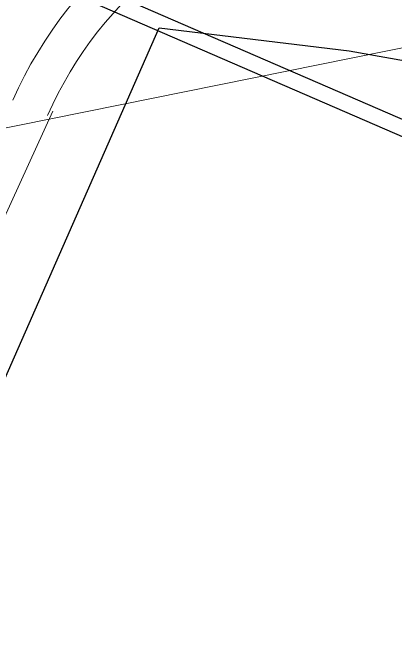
# Model space of a CAD drawing. Header units: metres. Extents: x 2 to 659295185, y -28 to 1124222152.
# Drawn here: x 654551.01 to 654571.18, y 1123394.4 to 1123428.49 of the extents above; entities that cross this region are included whole.
import ezdxf

# ---------------------------------------------------------------- set-up
doc = ezdxf.new("R2010")
doc.units = ezdxf.units.M
doc.header["$MEASUREMENT"] = 0
doc.layers.add('acera', color=32, linetype='CONTINUOUS', lineweight=20)
for name, color, linetype in [('CURVAS', 2, 'CONTINUOUS'), ('LAGUNA', 5, 'CONTINUOUS'), ('MANZANA', 30, 'CONTINUOUS')]:
    doc.layers.add(name, color=color, linetype=linetype)

msp = doc.modelspace()

# ---------------------------------------------------------------- linework, layer by layer
at = {"layer": 'acera', "flags": 128}
msp.add_lwpolyline([(654553.1186, 1123423.3029), (654545.6696, 1123406.9971)], dxfattribs=at)
at = {"layer": 'acera'}
for radius in [23, 21]:
    msp.add_arc((654572.0306, 1123414.5586), radius, 100.24339, 156.07696, dxfattribs=at)
at = {"layer": 'CURVAS', "lineweight": 0}
msp.add_lwpolyline([(654523, 1123230), (654349, 1123277), (654543, 1123924), (654601, 1123889), (654601, 1123826), (654687, 1123450), (654509, 1123414), (654592, 1123230), (654523, 1123230)], dxfattribs=at)
at = {"layer": 'LAGUNA'}
msp.add_lwpolyline([(654558.7358, 1123427.7069), (654568.757, 1123426.4937), (654582.5393, 1123424.0431), (654595.084, 1123417.8315), (654603.2491, 1123410.9769), (654599.5367, 1123399.6939), (654587.7322, 1123376.4849), (654577.7801, 1123352.5716), (654567.8075, 1123341.2643), (654560.3098, 1123337.479), (654544.004, 1123344.9281), (654538.3382, 1123353.0445), (654534.5529, 1123360.5422), (654533.8856, 1123371.1821)], close=True, dxfattribs=at)
at = {"layer": 'MANZANA', "lineweight": -3}
for points in [[(654687, 1123826), (654756, 1123792), (654676, 1123594), (654880, 1123383), (654761, 1123164), (654523, 1123230), (654592, 1123414), (654509, 1123450), (654687, 1123826)], [(654685.2977, 1123825.8224), (654754.2977, 1123791.8224), (654674.2977, 1123593.8224), (654878.2977, 1123382.8224), (654759.2977, 1123163.8224), (654521.2977, 1123229.8224), (654590.2977, 1123413.8224), (654507.2977, 1123449.8224), (654685.2977, 1123825.8224)]]:
    msp.add_lwpolyline(points, dxfattribs=at)

doc.saveas('drawing.dxf')
